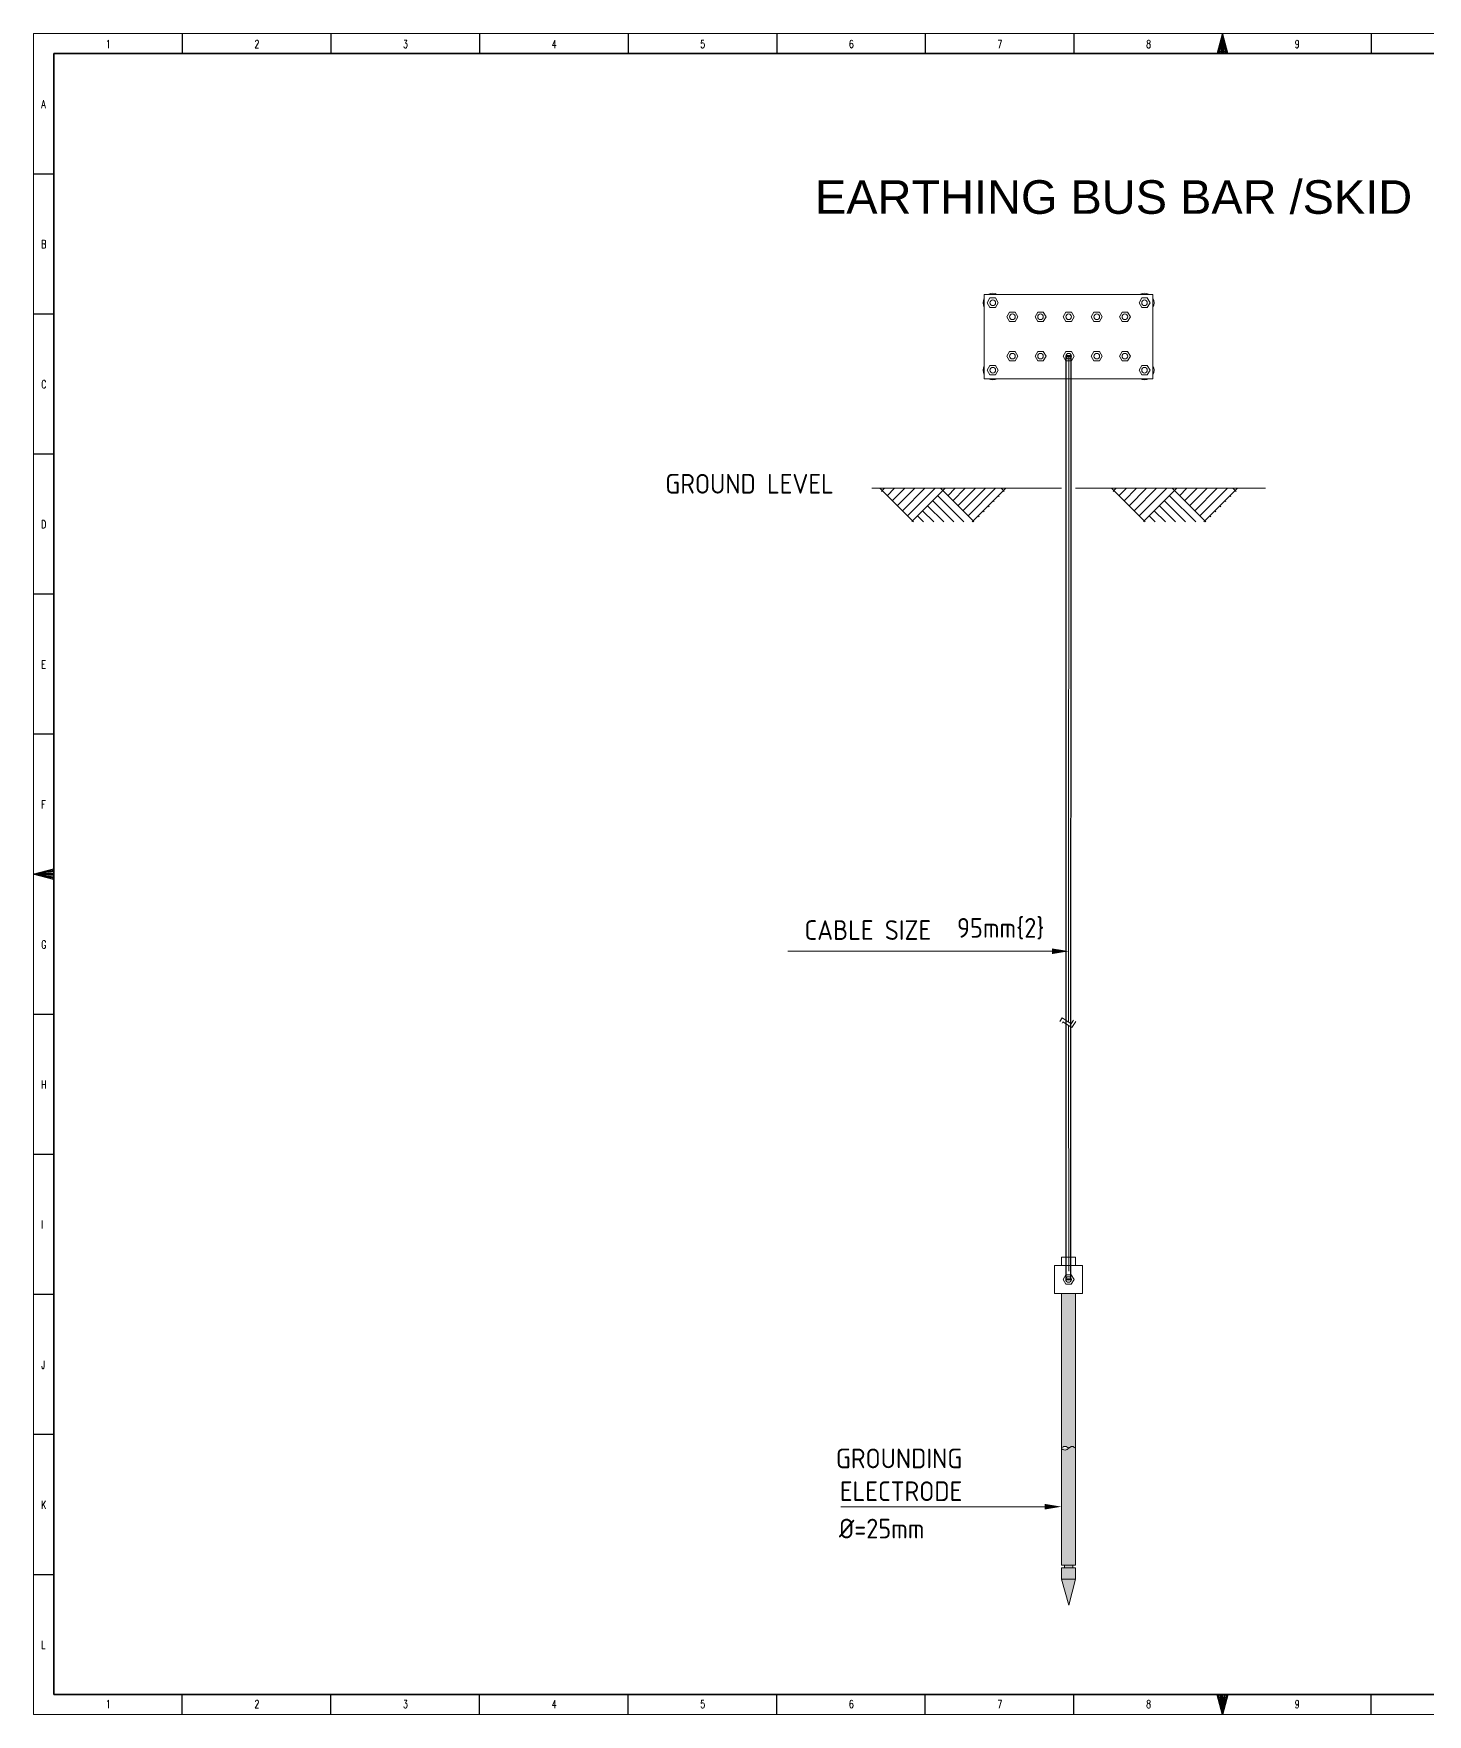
# Model space of a CAD drawing. Header units: inches. Extents: x 517790 to 538444, y 301815 to 302461.
# Drawn here: x 518182.5 to 518362.7, y 302244.1 to 302461.4 of the extents above; entities that cross this region are included whole.
import ezdxf

# ---------------------------------------------------------------- set-up
doc = ezdxf.new("R2010")
doc.units = ezdxf.units.IN
doc.header["$MEASUREMENT"] = 0
doc.linetypes.add('CENTER', pattern=[50.8, 31.75, -6.35, 6.35, -6.35])
for name, color, linetype, lineweight in [('02', 5, 'Continuous', 5), ('03', 152, 'Continuous', 15), ('CENTER', 1, 'CENTER', 5), ('DIMENSI', 6, 'Continuous', 5), ('Dimension', 22, 'Continuous', 13)]:
    doc.layers.add(name, color=color, linetype=linetype, lineweight=lineweight)
doc.layers.add('电缆敷设层', color=1, linetype='Continuous')
doc.styles.add('DIMENSI', font='Isocp.shx')
doc.styles.get("Standard").update_dxf_attribs({"font": 'arial.ttf'})
doc.styles.add('TEG BORDER', font='txt_qlt.shx', dxfattribs={"width": 0.7, "bigfont": 'hztxt.shx'})

# ---------------------------------------------------------------- blocks, each defined once
blk = doc.blocks.new('240 BORDER A2')
for p, q in [((37.12, 420), (37.12, 415)), ((74.25, 420), (74.25, 415)), ((111.38, 420), (111.38, 415)), ((148.5, 420), (148.5, 415)), ((185.63, 420), (185.63, 415)), ((222.75, 420), (222.75, 415)), ((259.88, 420), (259.88, 415)), ((297, 420), (297, 415)), ((334.12, 420), (334.12, 415)), ((0, 385), (5, 385)), ((0, 350), (5, 350)), ((0, 315), (5, 315)), ((0, 280), (5, 280)), ((0, 245), (5, 245)), ((5, 210), (0, 210)), ((1.25, 210), (3.75, 210)), ((0, 175), (5, 175)), ((0, 140), (5, 140)), ((0, 105), (5, 105)), ((0, 70), (5, 70)), ((0, 35), (5, 35)), ((37.12, 0), (37.12, 5)), ((74.25, 0), (74.25, 5)), ((111.38, 0), (111.38, 5)), ((148.5, 0), (148.5, 5)), ((185.63, 0), (185.63, 5)), ((222.75, 0), (222.75, 5)), ((259.88, 0), (259.88, 5)), ((297, 0), (297, 5)), ((334.12, 0), (334.12, 5))]:
    blk.add_line(p, q)
at = {"linetype": 'Continuous'}
for p, q in [((489, 415), (5, 415)), ((5, 415), (5, 5)), ((5, 5), (489, 5))]:
    blk.add_line(p, q, dxfattribs=at)
at = {"color": 5, "lineweight": 15}
blk.add_lwpolyline([(0, 420), (594, 420), (594, 0), (0, 0)], close=True, dxfattribs=at)
for points in [[(297, 420), (295.66, 415), (298.34, 415), (297, 420), (296, 415), (296.33, 415), (297, 420), (296.67, 415), (297.33, 415), (297, 420), (297.67, 415), (298, 415), (297, 420)], [(0, 210), (5, 211.34), (5, 208.66), (0, 210), (5, 211), (5, 210.67), (0, 210), (5, 210.33), (5, 209.67), (0, 210), (5, 209.33), (5, 209), (0, 210)], [(297, 0), (295.66, 5), (298.34, 5), (297, 0), (296, 5), (296.33, 5), (297, 0), (296.67, 5), (297.33, 5), (297, 0), (297.67, 5), (298, 5), (297, 0)]]:
    blk.add_lwpolyline(points)
blk.add_lwpolyline([(5, 415), (589, 415), (589, 5), (5, 5)], close=True)
at = {"char_height": 2, "width": 2, "style": 'TEG BORDER'}
for s, insert, attachment_point in [('1', (18.05, 418.41), 1), ('2', (55.17, 418.41), 1), ('3', (92.3, 418.41), 1), ('4', (129.42, 418.41), 1), ('5', (166.55, 418.41), 1), ('6', (203.67, 418.41), 1), ('7', (240.8, 418.41), 1), ('8', (277.92, 418.41), 1), ('9', (315.05, 418.41), 1), ('A', (1.91, 403.39), 1), ('B', (1.91, 368.39), 1), ('C', (1.91, 333.39), 1), ('D', (1.91, 298.39), 1), ('E', (1.91, 263.39), 1), ('F', (1.91, 228.39), 1), ('G', (1.91, 193.39), 1), ('H', (1.91, 158.39), 1), ('I', (1.91, 123.39), 1), ('J', (1.91, 88.39), 1), ('K', (1.91, 53.39), 1), ('L', (1.91, 18.39), 1), ('1', (18.05, 1.59), 7), ('2', (55.17, 1.59), 7), ('3', (92.3, 1.59), 7), ('4', (129.42, 1.59), 7), ('5', (166.55, 1.59), 7), ('6', (203.67, 1.59), 7), ('7', (240.8, 1.59), 7), ('8', (277.92, 1.59), 7), ('9', (315.05, 1.59), 7)]:
    blk.add_mtext(s, dxfattribs=dict(at, insert=insert, attachment_point=attachment_point))

msp = doc.modelspace()

# ---------------------------------------------------------------- hatches: boundary and pattern name
at = {"layer": '02'}
h = msp.add_hatch(dxfattribs=at)
h.set_pattern_fill('AR-PARQ1', color=1, scale=0.018164, angle=45)
h.set_pattern_definition([(135, (533998.512, 305761.2), (-7.8296698, 5e-16), [5.5364126, -5.5364126]), (135, (533999.1647, 305761.8526), (-7.8296698, 5e-16), [5.5364126, -5.5364126]), (135, (533999.817, 305762.505), (-7.8296698, 5e-16), [5.5364126, -5.5364126]), (135, (534000.4696, 305763.1576), (-7.8296698, 5e-16), [5.5364126, -5.5364126]), (135, (534001.122, 305763.81), (-7.8296698, 5e-16), [5.5364126, -5.5364126]), (135, (534001.7746, 305764.4625), (-7.8296698, 5e-16), [5.5364126, -5.5364126]), (135, (534002.427, 305765.115), (-7.8296698, 5e-16), [5.5364126, -5.5364126]), (45, (533994.5974, 305765.115), (7.8296698, -5e-16), [5.5364126, -5.5364126]), (45, (533993.945, 305765.7675), (7.8296698, -5e-16), [5.5364126, -5.5364126]), (45, (533993.2924, 305766.42), (7.8296698, -5e-16), [5.5364126, -5.5364126]), (45, (533992.64, 305767.0724), (7.8296698, -5e-16), [5.5364126, -5.5364126]), (45, (533991.9875, 305767.725), (7.8296698, -5e-16), [5.5364126, -5.5364126]), (45, (533991.335, 305768.3773), (7.8296698, -5e-16), [5.5364126, -5.5364126]), (45, (533990.6825, 305769.03), (7.8296698, -5e-16), [5.5364126, -5.5364126])])
h.paths.add_polyline_path([(518308.41, 302402.58), (518291.68, 302402.58), (518296.08, 302398.23), (518304.04, 302398.23)])
h = msp.add_hatch(dxfattribs=at)
h.set_pattern_fill('AR-PARQ1', color=1, scale=0.018164, angle=45)
h.set_pattern_definition([(135, (534028.457, 305761.2), (-7.8296698, 5e-16), [5.5364126, -5.5364126]), (135, (534029.1093, 305761.8526), (-7.8296698, 5e-16), [5.5364126, -5.5364126]), (135, (534029.762, 305762.505), (-7.8296698, 5e-16), [5.5364126, -5.5364126]), (135, (534030.4143, 305763.1576), (-7.8296698, 5e-16), [5.5364126, -5.5364126]), (135, (534031.067, 305763.81), (-7.8296698, 5e-16), [5.5364126, -5.5364126]), (135, (534031.719, 305764.4625), (-7.8296698, 5e-16), [5.5364126, -5.5364126]), (135, (534032.3717, 305765.115), (-7.8296698, 5e-16), [5.5364126, -5.5364126]), (45, (534024.542, 305765.115), (7.8296698, -5e-16), [5.5364126, -5.5364126]), (45, (534023.8896, 305765.7675), (7.8296698, -5e-16), [5.5364126, -5.5364126]), (45, (534023.237, 305766.42), (7.8296698, -5e-16), [5.5364126, -5.5364126]), (45, (534022.5846, 305767.0724), (7.8296698, -5e-16), [5.5364126, -5.5364126]), (45, (534021.932, 305767.725), (7.8296698, -5e-16), [5.5364126, -5.5364126]), (45, (534021.2797, 305768.3773), (7.8296698, -5e-16), [5.5364126, -5.5364126]), (45, (534020.627, 305769.03), (7.8296698, -5e-16), [5.5364126, -5.5364126])])
h.paths.add_polyline_path([(518338.35, 302402.58), (518321.63, 302402.58), (518326.03, 302398.23), (518333.99, 302398.23)])
at = {"layer": '电缆敷设层', "ltscale": 10, "true_color": 0xb87333}
h = msp.add_hatch(color=35, dxfattribs=at)
h.dxf.hatch_style = 1
edge = h.paths.add_edge_path()
edge.add_line((518317.2, 302298.49), (518315.39, 302298.49))
edge.add_line((518315.39, 302298.49), (518315.39, 302278.52))
edge.add_spline(control_points=[(518315.39, 302278.49), (518315.39, 302278.49), (518315.39, 302278.6), (518315.91, 302278.83), (518316.17, 302278.6), (518316.3, 302278.49)], knot_values=[3.304984, 3.304984, 3.304984, 3.304984, 3.718107, 4.13123, 4.957476, 4.957476, 4.957476, 4.957476], degree=3, periodic=0)
edge.add_spline(control_points=[(518315.39, 302278.49), (518315.39, 302278.38), (518315.91, 302278.15), (518316.28, 302278.49), (518316.75, 302278.83), (518317.05, 302278.6), (518317.2, 302278.49)], knot_values=[0, 0, 0, 0, 0.826246, 1.652492, 2.478738, 3.304984, 3.304984, 3.304984, 3.304984], degree=3, periodic=0)
edge.add_line((518317.2, 302278.49), (518317.2, 302298.49))
edge = h.paths.add_edge_path()
edge.add_spline(control_points=[(518317.2, 302278.49), (518317.05, 302278.6), (518316.75, 302278.83), (518316.28, 302278.49), (518315.91, 302278.15), (518315.39, 302278.38), (518315.39, 302278.49)], knot_values=[0, 0, 0, 0, 0.826246, 1.652492, 2.478738, 3.304984, 3.304984, 3.304984, 3.304984], degree=3, periodic=0)
edge.add_line((518315.39, 302278.45), (518315.39, 302263.39))
edge.add_line((518315.39, 302263.39), (518317.2, 302263.39))
edge.add_line((518317.2, 302263.39), (518317.2, 302278.49))
h.paths.add_polyline_path([(518316.84, 302263.39), (518315.75, 302263.39), (518315.75, 302263.03), (518316.84, 302263.03)])
h.paths.add_polyline_path([(518317.2, 302263.03), (518315.39, 302263.03), (518315.39, 302261.57), (518317.2, 302261.57)])
h.paths.add_polyline_path([(518317.2, 302261.57), (518315.39, 302261.57), (518316.3, 302258.19)])

# ---------------------------------------------------------------- linework, layer by layer
at = {"color": 3}
msp.add_ellipse((518316.3, 302419.66), major_axis=(-0.307, 0), ratio=0.312409, dxfattribs=at)
at = {"layer": '02', "color": 35, "true_color": 0xb87333}
msp.add_spline([(518317.2, 302278.49), (518316.75, 302278.72), (518316.3, 302278.49), (518315.84, 302278.26), (518315.39, 302278.49), (518315.84, 302278.72), (518316.3, 302278.49)], degree=3, dxfattribs=at)
at = {"layer": '03', "color": 1}
for p, q in [((518290.87, 302402.58), (518315.39, 302402.58)), ((518317.2, 302402.58), (518341.73, 302402.58))]:
    msp.add_line(p, q, dxfattribs=at)
at = {"layer": '03', "color": 35, "true_color": 0xb87333}
for p, q in [((518315.37, 302303.21), (518315.37, 302302.12)), ((518315.37, 302303.21), (518317.19, 302303.21)), ((518317.19, 302303.21), (518317.19, 302302.12)), ((518315.39, 302298.5), (518317.2, 302298.5)), ((518315.39, 302298.49), (518315.39, 302278.49)), ((518317.2, 302298.49), (518317.2, 302278.48)), ((518315.39, 302278.49), (518315.39, 302263.39)), ((518317.2, 302278.49), (518317.2, 302263.39)), ((518315.39, 302263.39), (518317.2, 302263.39)), ((518315.39, 302263.03), (518315.39, 302261.57)), ((518315.39, 302263.03), (518317.2, 302263.03)), ((518315.75, 302263.39), (518315.75, 302263.03)), ((518316.84, 302263.39), (518316.84, 302263.03)), ((518317.2, 302263.03), (518317.2, 302261.57)), ((518315.39, 302261.57), (518316.3, 302258.19)), ((518315.39, 302261.57), (518317.2, 302261.57)), ((518317.2, 302261.57), (518316.3, 302258.19))]:
    msp.add_line(p, q, dxfattribs=at)
at = {"layer": '03'}
for points in [[(518305.4, 302416.75), (518327.19, 302416.75), (518327.19, 302427.65), (518305.4, 302427.65)], [(518306.13, 302427.18), (518305.77, 302426.56), (518306.13, 302425.94), (518306.84, 302425.94), (518307.2, 302426.56), (518306.84, 302427.18)], [(518326.46, 302427.18), (518326.82, 302426.56), (518326.46, 302425.94), (518325.75, 302425.94), (518325.39, 302426.56), (518325.75, 302427.18)], [(518308.67, 302425.36), (518308.32, 302424.75), (518308.67, 302424.13), (518309.39, 302424.13), (518309.74, 302424.75), (518309.39, 302425.36)], [(518312.31, 302425.36), (518311.95, 302424.75), (518312.31, 302424.13), (518313.02, 302424.13), (518313.38, 302424.75), (518313.02, 302425.36)], [(518315.94, 302425.36), (518315.58, 302424.75), (518315.94, 302424.13), (518316.65, 302424.13), (518317.01, 302424.75), (518316.65, 302425.36)], [(518319.57, 302425.36), (518319.22, 302424.75), (518319.57, 302424.13), (518320.29, 302424.13), (518320.64, 302424.75), (518320.29, 302425.36)], [(518323.2, 302425.36), (518322.85, 302424.75), (518323.2, 302424.13), (518323.92, 302424.13), (518324.27, 302424.75), (518323.92, 302425.36)], [(518308.67, 302419.04), (518308.32, 302419.66), (518308.67, 302420.28), (518309.39, 302420.28), (518309.74, 302419.66), (518309.39, 302419.04)], [(518312.31, 302419.04), (518311.95, 302419.66), (518312.31, 302420.28), (518313.02, 302420.28), (518313.38, 302419.66), (518313.02, 302419.04)], [(518315.94, 302419.04), (518315.58, 302419.66), (518315.94, 302420.28), (518316.65, 302420.28), (518317.01, 302419.66), (518316.65, 302419.04)], [(518319.57, 302419.04), (518319.22, 302419.66), (518319.57, 302420.28), (518320.29, 302420.28), (518320.64, 302419.66), (518320.29, 302419.04)], [(518323.2, 302419.04), (518322.85, 302419.66), (518323.2, 302420.28), (518323.92, 302420.28), (518324.27, 302419.66), (518323.92, 302419.04)], [(518306.13, 302417.23), (518305.77, 302417.84), (518306.13, 302418.46), (518306.84, 302418.46), (518307.2, 302417.84), (518306.84, 302417.23)], [(518326.46, 302417.23), (518326.82, 302417.84), (518326.46, 302418.46), (518325.75, 302418.46), (518325.39, 302417.84), (518325.75, 302417.23)]]:
    msp.add_lwpolyline(points, close=True, dxfattribs=at)
at = {"layer": '03', "color": 35, "true_color": 0xb87333}
for points in [[(518314.46, 302298.49), (518318.1, 302298.49), (518318.1, 302302.12), (518314.46, 302302.12)], [(518315.92, 302299.69), (518315.57, 302300.31), (518315.92, 302300.92), (518316.64, 302300.92), (518316.99, 302300.31), (518316.64, 302299.69)]]:
    msp.add_lwpolyline(points, close=True, dxfattribs=at)
at = {"layer": '03'}
for centre in [(518306.49, 302426.56), (518326.1, 302426.56), (518309.03, 302424.75), (518312.66, 302424.75), (518316.3, 302424.75), (518319.93, 302424.75), (518323.56, 302424.75), (518309.03, 302419.66), (518312.66, 302419.66), (518316.3, 302419.66), (518319.93, 302419.66), (518323.56, 302419.66), (518306.49, 302417.84), (518326.1, 302417.84)]:
    msp.add_circle(centre, 0.363, dxfattribs=at)
at = {"layer": '03', "color": 35, "true_color": 0xb87333}
msp.add_circle((518316.28, 302300.31), 0.363, dxfattribs=at)
at = {"layer": '03'}
for centre, start, end in [((518306.49, 302426.56), 151.6209, 208.3791), ((518306.49, 302426.56), 61.6209, 118.3791), ((518326.1, 302426.56), 61.6209, 118.3791), ((518326.1, 302426.56), 331.6209, 28.3791), ((518306.49, 302417.84), 151.6209, 208.3791), ((518326.1, 302417.84), 331.6209, 28.3791), ((518306.49, 302417.84), 241.6209, 298.3791), ((518326.1, 302417.84), 241.6209, 298.3791)]:
    msp.add_arc(centre, 1.24, start, end, dxfattribs=at)
at = {"layer": 'CENTER', "color": 3, "linetype": 'ByBlock'}
msp.add_line((518316.3, 302419.66), (518316.28, 302333.56), dxfattribs=at)
at = {"layer": 'CENTER', "color": 3}
msp.add_line((518316.28, 302333.15), (518316.3, 302298.5), dxfattribs=at)
at = {"layer": 'DIMENSI'}
for p, q in [((518304.22, 302342.74), (518279.99, 302342.74)), ((518314.16, 302342.74), (518304.22, 302342.74)), ((518303.28, 302270.94), (518286.87, 302270.94)), ((518313.21, 302270.94), (518303.28, 302270.94))]:
    msp.add_line(p, q, dxfattribs=at)
for points in [[(518314.16, 302343.1), (518314.16, 302342.38), (518316.34, 302342.74)], [(518313.21, 302271.3), (518313.21, 302270.58), (518315.39, 302270.94)]]:
    msp.add_solid(points, dxfattribs=at)
at = {"layer": 'Dimension', "color": 3}
for points in [[(518315.15, 302333.65), (518315.44, 302334.11), (518316.61, 302333.35), (518316.92, 302333.84)], [(518315.44, 302333.46), (518315.55, 302333.63), (518316.71, 302332.88), (518317.21, 302333.65)]]:
    msp.add_lwpolyline(points, dxfattribs=at)
at = {"layer": '电缆敷设层', "color": 3, "ltscale": 10}
for p, q in [((518315.97, 302300.31), (518315.99, 302419.66)), ((518316.59, 302300.31), (518316.6, 302419.66))]:
    msp.add_line(p, q, dxfattribs=at)
msp.add_ellipse((518316.28, 302300.31), major_axis=(-0.307, 0), ratio=0.3, dxfattribs=at)

# ---------------------------------------------------------------- block references
at = {"xscale": 0.5172815472000001, "yscale": 0.5172815472000001, "zscale": 0.5172815472000001}
msp.add_blockref('240 BORDER A2', (518182.55, 302244.09), dxfattribs=at)

# ---------------------------------------------------------------- texts
at = {"insert": (518281.83, 302442.4), "char_height": 4.3419, "attachment_point": 1}
msp.add_mtext_dynamic_manual_height_columns(' EARTHING BUS BAR /SKID', width=15874.4303, gutter_width=6285.1, heights=[2433.84], dxfattribs=at)
at = {"layer": 'DIMENSI', "color": 1, "insert": (518285.94, 302401.89), "char_height": 2.543, "attachment_point": 9, "style": 'DIMENSI'}
msp.add_mtext('GROUND LEVEL', dxfattribs=at)
at = {"layer": 'DIMENSI', "color": 3, "char_height": 2.543, "attachment_point": 9, "style": 'DIMENSI'}
for s, insert in [('CABLE SIZE ', (518298.53, 302344.2)), ('95mm\\{2\\}', (518313.17, 302344.26))]:
    msp.add_mtext(s, dxfattribs=dict(at, insert=insert))
at = {"layer": 'DIMENSI', "color": 42, "char_height": 2.543, "attachment_point": 9, "style": 'DIMENSI'}
for s, insert in [('GROUNDING\\PELECTRODE', (518302.55, 302271.67)), ('%%C=25mm', (518297.66, 302266.84))]:
    msp.add_mtext(s, dxfattribs=dict(at, insert=insert))

doc.saveas('drawing.dxf')
